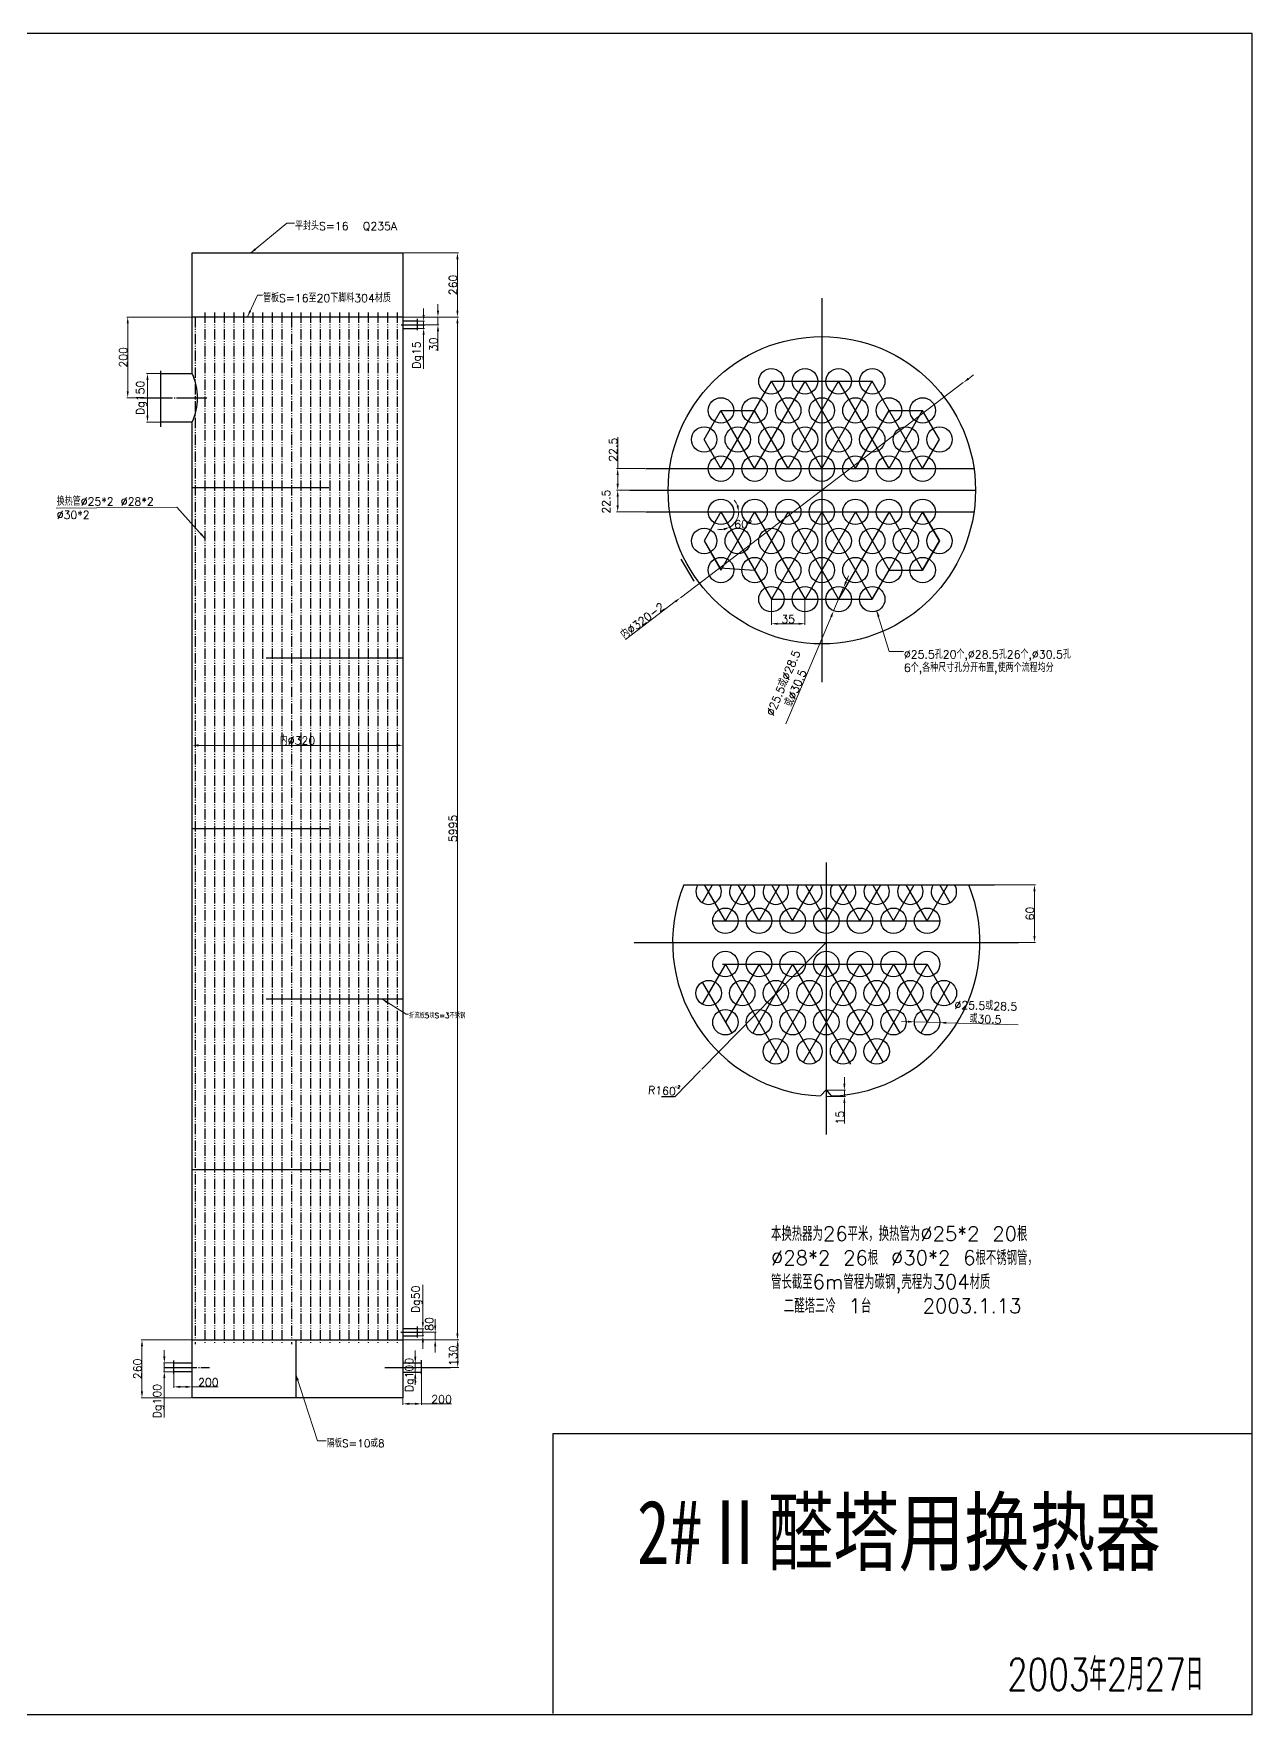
# Model space of a CAD drawing. Header units: millimetres. Extents: x 0 to 2970, y 0 to 2100.
# Drawn here: x 1448 to 2970, y 0 to 2100 of the extents above; entities that cross this region are included whole.
import ezdxf

# ---------------------------------------------------------------- set-up
doc = ezdxf.new("R2010")
doc.units = ezdxf.units.MM
for name, pattern in [('CENTER', [45, 40, -2, 1, -2]), ('CENTER2', [8, 5, -1, 1, -1]), ('DIVIDE', [21, 13, -2, 1, -2, 1, -2])]:
    doc.linetypes.add(name, pattern=pattern)
for name, color, linetype in [('1', 1, 'Continuous'), ('2', 2, 'CENTER'), ('4', 6, 'DIVIDE'), ('5', 2, 'CENTER2'), ('6', 7, 'Continuous')]:
    doc.layers.add(name, color=color, linetype=linetype)
doc.styles.add('ROMANS', font='romans.shx', dxfattribs={"width": 0.75, "height": 10, "bigfont": 'gbcbig.shx'})
doc.styles.get("Standard").update_dxf_attribs({"font": 'txt.shx', "bigfont": 'gbcbig.shx'})
doc.dimstyles.new('ISO-25', dxfattribs={"dimtxt": 10, "dimasz": 8, "dimexe": 1.25, "dimexo": 0.625, "dimtad": 1, "dimdsep": 46, "dimtxsty": 'Standard', "dimcen": 2.5, "dimclrd": 7, "dimclre": 7, "dimclrt": 7, "dimadec": 0, "dimazin": 0, "dimtfac": 1, "dimtmove": 0, "dimatfit": 3, "dimfxl": 0, "dimlwd": 13, "dimlwe": 13, "dimarcsym": 0})

# ---------------------------------------------------------------- blocks, each defined once
blk = doc.blocks.new('*D44')
at = {"layer": '1', "color": 7, "lineweight": 13}
for p, q in [((1645, 468), (1581.8, 468)), ((1583, 460), (1583, 403.5)), ((1645, 395.5), (1581.8, 395.5))]:
    blk.add_line(p, q, dxfattribs=at)
at = {"layer": '1', "color": 7}
for points in [[(1581.7, 460), (1584.3, 460), (1583, 468)], [(1581.7, 403.5), (1584.3, 403.5), (1583, 395.5)]]:
    blk.add_solid(points, dxfattribs=at)
at = {"layer": 'DEFPOINTS', "color": 0}
for p in [(1645.6, 468), (1583, 395.5), (1645.6, 395.5)]:
    blk.add_point(p, dxfattribs=at)
at = {"layer": '1', "color": 7, "insert": (1577.4, 431.7), "char_height": 10, "attachment_point": 5, "rotation": 90}
blk.add_mtext('260', dxfattribs=at)
blk = doc.blocks.new('*D27')
at = {"layer": '1', "color": 7, "lineweight": 13}
for p, q in [((1622.9, 432.8), (1622.9, 408)), ((1645.6, 432.8), (1645.6, 408)), ((1630.9, 409.2), (1637.6, 409.2)), ((1645.6, 409.2), (1678.2, 409.2))]:
    blk.add_line(p, q, dxfattribs=at)
at = {"layer": '1', "color": 7}
for points in [[(1630.9, 410.6), (1630.9, 407.9), (1622.9, 409.2)], [(1637.6, 410.6), (1637.6, 407.9), (1645.6, 409.2)]]:
    blk.add_solid(points, dxfattribs=at)
at = {"layer": 'DEFPOINTS', "color": 0}
for p in [(1622.9, 433.4), (1645.6, 433.4), (1645.6, 409.2)]:
    blk.add_point(p, dxfattribs=at)
at = {"layer": '1', "color": 7, "insert": (1665.9, 414.9), "char_height": 10, "attachment_point": 5}
blk.add_mtext('200', dxfattribs=at)
blk = doc.blocks.new('*D28')
at = {"layer": '1', "color": 7, "lineweight": 13}
for p, q in [((1610.9, 447.2), (1610.9, 455.2)), ((1622.3, 439.2), (1609.7, 439.2)), ((1622.3, 428.1), (1609.7, 428.1)), ((1610.9, 439.2), (1610.9, 428.1)), ((1610.9, 420.1), (1610.9, 370.8))]:
    blk.add_line(p, q, dxfattribs=at)
at = {"layer": '1', "color": 7}
for points in [[(1609.6, 447.2), (1612.3, 447.2), (1610.9, 439.2)], [(1609.6, 420.1), (1612.3, 420.1), (1610.9, 428.1)]]:
    blk.add_solid(points, dxfattribs=at)
at = {"layer": 'DEFPOINTS', "color": 0}
for p in [(1610.9, 428.1), (1622.9, 439.2), (1622.9, 428.1)]:
    blk.add_point(p, dxfattribs=at)
at = {"layer": '1', "color": 7, "insert": (1603.6, 391.4), "char_height": 10, "attachment_point": 5, "rotation": 90}
blk.add_mtext('Dg100', dxfattribs=at)
blk = doc.blocks.new('*D40')
at = {"layer": '1', "color": 7, "lineweight": 13}
for p, q in [((1605.6, 1675.2), (1588.6, 1675.2)), ((1589.9, 1667.2), (1589.9, 1622.5)), ((1605.6, 1614.5), (1588.6, 1614.5))]:
    blk.add_line(p, q, dxfattribs=at)
at = {"layer": '1', "color": 7}
for points in [[(1588.5, 1667.2), (1591.2, 1667.2), (1589.9, 1675.2)], [(1588.5, 1622.5), (1591.2, 1622.5), (1589.9, 1614.5)]]:
    blk.add_solid(points, dxfattribs=at)
at = {"layer": 'DEFPOINTS', "color": 0}
for p in [(1606.2, 1675.2), (1589.9, 1614.5), (1606.2, 1614.5)]:
    blk.add_point(p, dxfattribs=at)
at = {"layer": '1', "color": 7, "insert": (1582.6, 1644.9), "char_height": 10, "attachment_point": 5, "rotation": 90}
blk.add_mtext('Dg150', dxfattribs=at)
blk = doc.blocks.new('*D39')
at = {"layer": '1', "color": 7, "lineweight": 13}
for p, q in [((1645, 1745.9), (1563.9, 1745.9)), ((1565.2, 1737.9), (1565.2, 1653)), ((1605.6, 1645), (1563.9, 1645))]:
    blk.add_line(p, q, dxfattribs=at)
at = {"layer": '1', "color": 7}
for points in [[(1563.9, 1737.9), (1566.5, 1737.9), (1565.2, 1745.9)], [(1563.9, 1653), (1566.5, 1653), (1565.2, 1645)]]:
    blk.add_solid(points, dxfattribs=at)
at = {"layer": 'DEFPOINTS', "color": 0}
for p in [(1645.6, 1745.9), (1565.2, 1645), (1606.2, 1645)]:
    blk.add_point(p, dxfattribs=at)
at = {"layer": '1', "color": 7, "insert": (1559.6, 1695.5), "char_height": 10, "attachment_point": 5, "rotation": 90}
blk.add_mtext('200', dxfattribs=at)
blk = doc.blocks.new('*D38')
at = {"layer": '1', "color": 7, "lineweight": 13}
for p, q in [((1909.7, 1745.9), (1978.4, 1745.9)), ((1977.2, 1737.9), (1977.2, 476)), ((1909.3, 468), (1978.4, 468))]:
    blk.add_line(p, q, dxfattribs=at)
at = {"layer": '1', "color": 7}
for points in [[(1975.8, 1737.9), (1978.5, 1737.9), (1977.2, 1745.9)], [(1975.8, 476), (1978.5, 476), (1977.2, 468)]]:
    blk.add_solid(points, dxfattribs=at)
at = {"layer": 'DEFPOINTS', "color": 0}
for p in [(1909, 1745.9), (1908.7, 468), (1977.2, 468)]:
    blk.add_point(p, dxfattribs=at)
at = {"layer": '1', "color": 7, "insert": (1971.6, 1107), "char_height": 10, "attachment_point": 5, "rotation": 90}
blk.add_mtext('5995', dxfattribs=at)
blk = doc.blocks.new('*D26')
at = {"layer": '1', "color": 7, "lineweight": 13}
for p, q in [((1949.4, 485.6), (1949.4, 493.6)), ((1909.7, 477.6), (1950.6, 477.6)), ((1910, 468), (1950.6, 468)), ((1949.4, 477.6), (1949.4, 468)), ((1949.4, 460), (1949.4, 452))]:
    blk.add_line(p, q, dxfattribs=at)
at = {"layer": '1', "color": 7}
for points in [[(1948, 485.6), (1950.7, 485.6), (1949.4, 477.6)], [(1948, 460), (1950.7, 460), (1949.4, 468)]]:
    blk.add_solid(points, dxfattribs=at)
at = {"layer": 'DEFPOINTS', "color": 0}
for p in [(1909, 477.6), (1909.4, 468), (1949.4, 468)]:
    blk.add_point(p, dxfattribs=at)
at = {"layer": '1', "color": 7, "insert": (1942, 487.8), "char_height": 10, "attachment_point": 5, "rotation": 90}
blk.add_mtext('80', dxfattribs=at)
blk = doc.blocks.new('*D42')
at = {"layer": '1', "color": 7, "lineweight": 13}
for p, q in [((1909.3, 468), (1978.7, 468)), ((1977.5, 460), (1977.5, 441.4)), ((1909.7, 433.4), (1978.7, 433.4))]:
    blk.add_line(p, q, dxfattribs=at)
at = {"layer": '1', "color": 7}
for points in [[(1976.1, 460), (1978.8, 460), (1977.5, 468)], [(1976.1, 441.4), (1978.8, 441.4), (1977.5, 433.4)]]:
    blk.add_solid(points, dxfattribs=at)
at = {"layer": 'DEFPOINTS', "color": 0}
for p in [(1908.7, 468), (1909, 433.4), (1977.5, 433.4)]:
    blk.add_point(p, dxfattribs=at)
at = {"layer": '1', "color": 7, "insert": (1971.8, 448.2), "char_height": 10, "attachment_point": 5, "rotation": 90}
blk.add_mtext('130', dxfattribs=at)
blk = doc.blocks.new('*D43')
at = {"layer": '1', "color": 7, "lineweight": 13}
for p, q in [((1909, 427), (1909, 386.8)), ((1932.1, 427), (1932.1, 386.8)), ((1917, 388), (1924.1, 388)), ((1969.6, 388), (1932.1, 388))]:
    blk.add_line(p, q, dxfattribs=at)
at = {"layer": '1', "color": 7}
for points in [[(1917, 389.4), (1917, 386.7), (1909, 388)], [(1924.1, 389.4), (1924.1, 386.7), (1932.1, 388)]]:
    blk.add_solid(points, dxfattribs=at)
at = {"layer": 'DEFPOINTS', "color": 0}
for p in [(1909, 427.6), (1932.1, 427.6), (1932.1, 388)]:
    blk.add_point(p, dxfattribs=at)
at = {"layer": '1', "color": 7, "insert": (1957.3, 393.7), "char_height": 10, "attachment_point": 5}
blk.add_mtext('200', dxfattribs=at)
blk = doc.blocks.new('*D41')
at = {"layer": '1', "color": 7, "lineweight": 13}
for p, q in [((1933.9, 489.9), (1933.9, 536.7)), ((1927.9, 481.9), (1935.2, 481.9)), ((1927.9, 472.9), (1935.2, 472.9)), ((1933.9, 472.9), (1933.9, 481.9)), ((1933.9, 464.9), (1933.9, 456.9))]:
    blk.add_line(p, q, dxfattribs=at)
at = {"layer": '1', "color": 7}
for points in [[(1932.6, 489.9), (1935.3, 489.9), (1933.9, 481.9)], [(1932.6, 464.9), (1935.3, 464.9), (1933.9, 472.9)]]:
    blk.add_solid(points, dxfattribs=at)
at = {"layer": 'DEFPOINTS', "color": 0}
for p in [(1927.3, 481.9), (1927.3, 472.9), (1933.9, 472.9)]:
    blk.add_point(p, dxfattribs=at)
at = {"layer": '1', "color": 7, "insert": (1926.6, 518.6), "char_height": 10, "attachment_point": 5, "rotation": 90}
blk.add_mtext('Dg50', dxfattribs=at)
blk = doc.blocks.new('*D32')
at = {"layer": '6', "color": 7, "linetype": 'Continuous', "lineweight": 13}
for p, q in [((2609.2, 1663.9), (2255.7, 1395.1)), ((2615.5, 1668.7), (2621.9, 1673.5)), ((2187.3, 1343.1), (2249.3, 1390.3))]:
    blk.add_line(p, q, dxfattribs=at)
at = {"layer": '6', "color": 7, "linetype": 'Continuous'}
for points in [[(2614.7, 1669.8), (2616.3, 1667.6), (2609.2, 1663.9)], [(2248.5, 1391.3), (2250.1, 1389.2), (2255.7, 1395.1)]]:
    blk.add_solid(points, dxfattribs=at)
at = {"layer": 'DEFPOINTS', "color": 0, "linetype": 'Continuous'}
for p in [(2609.2, 1663.9), (2255.7, 1395.1)]:
    blk.add_point(p, dxfattribs=at)
at = {"layer": '6', "color": 7, "linetype": 'Continuous', "insert": (2208.4, 1366.6), "char_height": 10, "attachment_point": 5, "rotation": 37.2477}
blk.add_mtext('内%%c320-2', dxfattribs=at)
blk = doc.blocks.new('*D33')
at = {"layer": '6', "color": 7, "linetype": 'Continuous', "lineweight": 13}
for start, end in [(20.8113, 41.6226), (300, 0), (258.3774, 279.1887)]:
    blk.add_arc((2306.4, 1502.5), 22.1, start, end, dxfattribs=at)
at = {"layer": '6', "color": 7, "linetype": 'Continuous'}
for points in [[(2328.4, 1510.6), (2325.8, 1510.1), (2328.6, 1502.5)], [(2309.5, 1481.9), (2310.4, 1479.4), (2317.5, 1483.3)]]:
    blk.add_solid(points, dxfattribs=at)
at = {"layer": 'DEFPOINTS', "color": 0, "linetype": 'Continuous'}
for p in [(2212.1, 1502.5), (2306.4, 1502.5), (2622.5, 1502.5), (2323.4, 1488.2), (2369.4, 1393.4)]:
    blk.add_point(p, dxfattribs=at)
at = {"layer": '6', "color": 7, "linetype": 'Continuous', "insert": (2334.2, 1487), "char_height": 10, "attachment_point": 5}
blk.add_mtext('60°', dxfattribs=at)
blk = doc.blocks.new('*D25')
at = {"layer": '1', "color": 7, "lineweight": 13}
for p, q in [((1910.4, 1745.9), (1954.1, 1745.9)), ((1952.8, 1753.9), (1952.8, 1761.9)), ((1952.8, 1745.9), (1952.8, 1736)), ((1909.7, 1736), (1954.1, 1736)), ((1952.8, 1728), (1952.8, 1703.7))]:
    blk.add_line(p, q, dxfattribs=at)
at = {"layer": '1', "color": 7}
for points in [[(1951.5, 1753.9), (1954.2, 1753.9), (1952.8, 1745.9)], [(1951.5, 1728), (1954.2, 1728), (1952.8, 1736)]]:
    blk.add_solid(points, dxfattribs=at)
at = {"layer": 'DEFPOINTS', "color": 0}
for p in [(1909.8, 1745.9), (1909, 1736), (1952.8, 1736)]:
    blk.add_point(p, dxfattribs=at)
at = {"layer": '1', "color": 7, "insert": (1947.2, 1711.8), "char_height": 10, "attachment_point": 5, "rotation": 90}
blk.add_mtext('30', dxfattribs=at)
blk = doc.blocks.new('*D37')
at = {"layer": '1', "color": 7, "lineweight": 13}
for p, q in [((1909.7, 1826.1), (1978.4, 1826.1)), ((1977.2, 1818.1), (1977.2, 1753.9)), ((1909.7, 1745.9), (1978.4, 1745.9))]:
    blk.add_line(p, q, dxfattribs=at)
at = {"layer": '1', "color": 7}
for points in [[(1975.8, 1818.1), (1978.5, 1818.1), (1977.2, 1826.1)], [(1975.8, 1753.9), (1978.5, 1753.9), (1977.2, 1745.9)]]:
    blk.add_solid(points, dxfattribs=at)
at = {"layer": 'DEFPOINTS', "color": 0}
for p in [(1909, 1826.1), (1909, 1745.9), (1977.2, 1745.9)]:
    blk.add_point(p, dxfattribs=at)
at = {"layer": '1', "color": 7, "insert": (1971.6, 1786), "char_height": 10, "attachment_point": 5, "rotation": 90}
blk.add_mtext('260', dxfattribs=at)
blk = doc.blocks.new('*D29')
at = {"layer": '1', "color": 7, "lineweight": 13}
for p, q in [((1934.9, 1748.6), (1934.9, 1756.6)), ((1927.9, 1740.6), (1936.2, 1740.6)), ((1927.9, 1731.7), (1936.2, 1731.7)), ((1934.9, 1740.6), (1934.9, 1731.7)), ((1934.9, 1723.7), (1934.9, 1681.1))]:
    blk.add_line(p, q, dxfattribs=at)
at = {"layer": '1', "color": 7}
for points in [[(1933.6, 1748.6), (1936.2, 1748.6), (1934.9, 1740.6)], [(1933.6, 1723.7), (1936.2, 1723.7), (1934.9, 1731.7)]]:
    blk.add_solid(points, dxfattribs=at)
at = {"layer": 'DEFPOINTS', "color": 0}
for p in [(1927.3, 1740.6), (1927.3, 1731.7), (1934.9, 1731.7)]:
    blk.add_point(p, dxfattribs=at)
at = {"layer": '1', "color": 7, "insert": (1927.6, 1698.4), "char_height": 10, "attachment_point": 5, "rotation": 90}
blk.add_mtext('Dg15', dxfattribs=at)
blk = doc.blocks.new('*D31')
at = {"layer": '6', "color": 7, "linetype": 'Continuous', "lineweight": 13}
for p, q in [((2209.8, 1529.5), (2176.1, 1529.5)), ((2177.4, 1510.5), (2177.4, 1521.5)), ((2211.4, 1502.5), (2176.1, 1502.5))]:
    blk.add_line(p, q, dxfattribs=at)
at = {"layer": '6', "color": 7, "linetype": 'Continuous'}
for points in [[(2176, 1521.5), (2178.7, 1521.5), (2177.4, 1529.5)], [(2176, 1510.5), (2178.7, 1510.5), (2177.4, 1502.5)]]:
    blk.add_solid(points, dxfattribs=at)
at = {"layer": 'DEFPOINTS', "color": 0, "linetype": 'Continuous'}
for p in [(2177.4, 1529.5), (2210.4, 1529.5), (2212.1, 1502.5)]:
    blk.add_point(p, dxfattribs=at)
at = {"layer": '6', "color": 7, "linetype": 'Continuous', "insert": (2162.9, 1515.2), "char_height": 10, "attachment_point": 5, "rotation": 90}
blk.add_mtext('22.5', dxfattribs=at)
blk = doc.blocks.new('*D30')
at = {"layer": '6', "color": 7, "linetype": 'Continuous', "lineweight": 13}
for p, q in [((2177.4, 1556.5), (2177.4, 1595.7)), ((2211.4, 1556.5), (2176.1, 1556.5)), ((2177.4, 1537.5), (2177.4, 1548.5)), ((2209.8, 1529.5), (2176.1, 1529.5))]:
    blk.add_line(p, q, dxfattribs=at)
at = {"layer": '6', "color": 7, "linetype": 'Continuous'}
for points in [[(2176, 1548.5), (2178.7, 1548.5), (2177.4, 1556.5)], [(2176, 1537.5), (2178.7, 1537.5), (2177.4, 1529.5)]]:
    blk.add_solid(points, dxfattribs=at)
at = {"layer": 'DEFPOINTS', "color": 0, "linetype": 'Continuous'}
for p in [(2177.4, 1556.5), (2212.1, 1556.5), (2210.4, 1529.5)]:
    blk.add_point(p, dxfattribs=at)
at = {"layer": '6', "color": 7, "linetype": 'Continuous', "insert": (2171.8, 1580.1), "char_height": 10, "attachment_point": 5, "rotation": 90}
blk.add_mtext('22.5', dxfattribs=at)
blk = doc.blocks.new('*D35')
at = {"layer": '6', "color": 7, "linetype": 'ByBlock', "lineweight": 13}
for p, q in [((2438.6, 1036.5), (2699.4, 1036.5)), ((2698.1, 1028.5), (2698.1, 972.5)), ((2438.6, 964.5), (2699.4, 964.5))]:
    blk.add_line(p, q, dxfattribs=at)
at = {"layer": '6', "color": 7, "linetype": 'ByBlock'}
for points in [[(2696.8, 1028.5), (2699.5, 1028.5), (2698.1, 1036.5)], [(2696.8, 972.5), (2699.5, 972.5), (2698.1, 964.5)]]:
    blk.add_solid(points, dxfattribs=at)
at = {"layer": 'DEFPOINTS', "color": 0, "linetype": 'ByBlock'}
for p in [(2438, 1036.5), (2438, 964.5), (2698.1, 964.5)]:
    blk.add_point(p, dxfattribs=at)
at = {"layer": '6', "color": 7, "linetype": 'ByBlock', "insert": (2692.5, 1000.5), "char_height": 10, "attachment_point": 5, "rotation": 90}
blk.add_mtext('60', dxfattribs=at)
blk = doc.blocks.new('*D36')
at = {"layer": '6', "color": 7, "linetype": 'ByBlock', "lineweight": 13}
for p, q in [((2540.1, 865.5), (2532.1, 865.7)), ((2548.1, 865.3), (2579.9, 864.3)), ((2677.7, 861.5), (2587.9, 864.1))]:
    blk.add_line(p, q, dxfattribs=at)
at = {"layer": '6', "color": 7, "linetype": 'ByBlock'}
for points in [[(2540.2, 866.8), (2540.1, 864.2), (2548.1, 865.3)], [(2587.9, 865.4), (2587.9, 862.8), (2579.9, 864.3)]]:
    blk.add_solid(points, dxfattribs=at)
at = {"layer": 'DEFPOINTS', "color": 0, "linetype": 'ByBlock'}
for p in [(2548.1, 865.3), (2579.9, 864.3)]:
    blk.add_point(p, dxfattribs=at)
at = {"layer": '6', "color": 7, "linetype": 'ByBlock', "insert": (2637.2, 876.9), "char_height": 10, "attachment_point": 5, "rotation": 358.3191}
blk.add_mtext('%%C25.5或28.5\\P或30.5', dxfattribs=at)
blk = doc.blocks.new('*D34')
at = {"layer": '6', "color": 7, "linetype": 'Continuous', "lineweight": 13}
for p, q in [((2459.6, 1408), (2447.2, 1378.7)), ((2462.8, 1415.4), (2465.9, 1422.7)), ((2387.3, 1237.5), (2444.1, 1371.4))]:
    blk.add_line(p, q, dxfattribs=at)
at = {"layer": '6', "color": 7, "linetype": 'Continuous'}
for points in [[(2461.5, 1415.9), (2464, 1414.8), (2459.6, 1408)], [(2442.9, 1371.9), (2445.3, 1370.8), (2447.2, 1378.7)]]:
    blk.add_solid(points, dxfattribs=at)
at = {"layer": 'DEFPOINTS', "color": 0, "linetype": 'Continuous'}
for p in [(2459.6, 1408), (2447.2, 1378.7)]:
    blk.add_point(p, dxfattribs=at)
at = {"layer": '6', "color": 7, "linetype": 'Continuous', "insert": (2392.1, 1285.4), "char_height": 10, "attachment_point": 5, "rotation": 67.0105}
blk.add_mtext('%%C25.5或%%C28.5\\P或%%C30.5', dxfattribs=at)
blk = doc.blocks.new('*D47')
at = {"layer": '1', "color": 7, "linetype": 'Continuous', "lineweight": 13}
for p, q in [((2369.4, 1392.7), (2369.4, 1361.4)), ((2411.4, 1392.7), (2411.4, 1361.4)), ((2377.4, 1362.7), (2403.4, 1362.7))]:
    blk.add_line(p, q, dxfattribs=at)
at = {"layer": '1', "color": 7, "linetype": 'Continuous'}
for points in [[(2377.4, 1364), (2377.4, 1361.4), (2369.4, 1362.7)], [(2403.4, 1364), (2403.4, 1361.4), (2411.4, 1362.7)]]:
    blk.add_solid(points, dxfattribs=at)
at = {"layer": 'DEFPOINTS', "color": 0, "linetype": 'Continuous'}
for p in [(2369.4, 1393.4), (2411.4, 1393.4), (2411.4, 1362.7)]:
    blk.add_point(p, dxfattribs=at)
at = {"layer": '1', "color": 7, "linetype": 'Continuous', "insert": (2390.4, 1368.3), "char_height": 10, "attachment_point": 5}
blk.add_mtext('35', dxfattribs=at)
blk = doc.blocks.new('*D48')
at = {"layer": '1', "color": 7, "lineweight": 13}
for p, q in [((1645.7, 1218.8), (1645.7, 1209.5)), ((1908.9, 1218.8), (1908.9, 1209.5)), ((1653.7, 1210.7), (1900.9, 1210.7))]:
    blk.add_line(p, q, dxfattribs=at)
at = {"layer": '1', "color": 7}
for points in [[(1653.7, 1212.1), (1653.7, 1209.4), (1645.7, 1210.7)], [(1900.9, 1212.1), (1900.9, 1209.4), (1908.9, 1210.7)]]:
    blk.add_solid(points, dxfattribs=at)
at = {"layer": 'DEFPOINTS', "color": 0}
for p in [(1645.7, 1219.4), (1908.9, 1219.4), (1908.9, 1210.7)]:
    blk.add_point(p, dxfattribs=at)
at = {"layer": '1', "color": 7, "insert": (1777.3, 1216.6), "char_height": 10, "attachment_point": 5}
blk.add_mtext('内%%C320', dxfattribs=at)
blk = doc.blocks.new('*D49')
at = {"layer": '6', "color": 7, "linetype": 'ByBlock', "lineweight": 13}
for p, q in [((2438.6, 780), (2461.9, 780)), ((2460.6, 788), (2460.6, 796)), ((2460.6, 780), (2460.6, 771.8)), ((2438.6, 771.8), (2461.9, 771.8)), ((2460.6, 763.8), (2460.6, 738.2))]:
    blk.add_line(p, q, dxfattribs=at)
at = {"layer": '6', "color": 7, "linetype": 'ByBlock'}
for points in [[(2459.3, 788), (2462, 788), (2460.6, 780)], [(2459.3, 763.8), (2462, 763.8), (2460.6, 771.8)]]:
    blk.add_solid(points, dxfattribs=at)
at = {"layer": 'DEFPOINTS', "color": 0, "linetype": 'ByBlock'}
for p in [(2438, 780), (2438, 771.8), (2460.6, 771.8)]:
    blk.add_point(p, dxfattribs=at)
at = {"layer": '6', "color": 7, "linetype": 'ByBlock', "insert": (2455, 745.5), "char_height": 10, "attachment_point": 5, "rotation": 90}
blk.add_mtext('15', dxfattribs=at)
blk = doc.blocks.new('*D50')
at = {"layer": '2', "color": 7, "lineweight": 13}
for p, q in [((1924.5, 446.8), (1924.5, 454.8)), ((1909.7, 438.8), (1925.7, 438.8)), ((1909.7, 427.6), (1925.7, 427.6)), ((1924.5, 438.8), (1924.5, 427.6)), ((1924.5, 419.6), (1924.5, 411.6))]:
    blk.add_line(p, q, dxfattribs=at)
at = {"layer": '2', "color": 7}
for points in [[(1923.1, 446.8), (1925.8, 446.8), (1924.5, 438.8)], [(1923.1, 419.6), (1925.8, 419.6), (1924.5, 427.6)]]:
    blk.add_solid(points, dxfattribs=at)
at = {"layer": 'DEFPOINTS', "color": 0}
for p in [(1909, 438.8), (1909, 427.6), (1924.5, 427.6)]:
    blk.add_point(p, dxfattribs=at)
at = {"layer": '2', "color": 7, "insert": (1918.5, 424.1), "char_height": 10, "attachment_point": 5, "rotation": 90}
blk.add_mtext('Dg100', dxfattribs=at)

msp = doc.modelspace()

# ---------------------------------------------------------------- linework, layer by layer
for p, q in [((1927.323, 1729.652), (1927.323, 1743.518)), ((1927.323, 1740.641), (1909.049, 1740.641)), ((1909.049, 1731.708), (1927.323, 1731.708)), ((1606.207, 1678.578), (1606.207, 1608.773)), ((1606.207, 1675.227), (1645.635, 1675.227)), ((1645.635, 1614.483), (1606.207, 1614.483)), ((1927.323, 470.884), (1927.323, 484.75)), ((1775.257, 467.894), (1775.257, 395.476)), ((1927.323, 481.873), (1909.049, 481.873)), ((1909.049, 472.94), (1927.323, 472.94)), ((1622.891, 425.328), (1622.891, 442.244)), ((1932.055, 425.067), (1932.055, 442.399)), ((1622.891, 439.238), (1645.635, 439.238)), ((1645.635, 428.072), (1622.891, 428.072)), ((1932.055, 438.804), (1909.049, 438.804)), ((1909.049, 438.804), (1909.049, 427.637)), ((1909.049, 427.637), (1932.055, 427.637)), ((2970.408, 350.489), (2096.522, 350.489)), ((2096.522, 350.489), (2096.522, 1.187))]:
    msp.add_line(p, q)
msp.add_lwpolyline([(0, 0), (2970, 0), (2970, 2100), (0, 2100)], close=True)
msp.add_arc((1580.917, 1644.855), 71.491, 334.859422, 25.140578)
at = {"layer": '2'}
for p, q in [((1906.9, 1735.952), (1936.369, 1735.952)), ((1581.307, 1644.955), (1663.935, 1644.955)), ((1906.593, 477.581), (1932.062, 477.581)), ((1611.715, 433.438), (1667.442, 433.438)), ((1886.506, 433.438), (1968.594, 433.438))]:
    msp.add_line(p, q, dxfattribs=at)
at = {"layer": '2', "linetype": 'Continuous'}
for p, q in [((2369.431, 1665.601), (2495.431, 1665.601)), ((2285.431, 1592.855), (2306.431, 1629.228)), ((2306.431, 1629.228), (2348.431, 1629.228)), ((2516.431, 1629.228), (2558.431, 1629.228)), ((2306.431, 1502.482), (2285.431, 1466.109)), ((2579.431, 1466.109), (2558.431, 1502.482)), ((2285.431, 1466.109), (2304.85, 1432.475)), ((2558.431, 1429.736), (2579.431, 1466.109)), ((2304.85, 1432.475), (2348.431, 1429.736)), ((2348.431, 1429.736), (2369.431, 1393.363)), ((2495.431, 1393.363), (2516.431, 1429.736)), ((2516.431, 1429.736), (2558.431, 1429.736)), ((2369.431, 1393.363), (2495.431, 1393.363))]:
    msp.add_line(p, q, dxfattribs=at)
at = {"layer": '2', "linetype": 'ByBlock'}
for p, q in [((2431.18, 773.209), (2437.806, 780.244)), ((2437.806, 780.244), (2443.604, 773.209))]:
    msp.add_line(p, q, dxfattribs=at)
at = {"layer": '2', "linetype": 'Continuous'}
for centre, radius in [((2432.431, 1529.482), 192), ((2306.431, 1629.228), 15.9), ((2558.431, 1629.228), 15.9), ((2579.431, 1466.109), 15.9)]:
    msp.add_circle(centre, radius, dxfattribs=at)
at = {"layer": '4'}
for p, q in [((1649.644, 1745.948), (1649.644, 462.668)), ((1661.644, 1751.729), (1661.644, 1215.019)), ((1673.644, 1751.729), (1673.644, 1215.019)), ((1685.644, 1751.729), (1685.644, 1215.019)), ((1697.644, 1751.729), (1697.644, 1215.019)), ((1709.644, 1751.729), (1709.644, 1215.019)), ((1721.644, 1751.729), (1721.644, 1215.019)), ((1733.644, 1751.729), (1733.644, 1215.019)), ((1745.644, 1751.729), (1745.644, 1215.019)), ((1757.644, 1751.729), (1757.644, 1215.019)), ((1769.644, 1751.729), (1769.644, 1745.948)), ((1769.644, 1745.948), (1769.644, 462.668)), ((1781.644, 1751.729), (1781.644, 1215.019)), ((1793.644, 1751.729), (1793.644, 1215.019)), ((1805.644, 1751.729), (1805.644, 1215.019)), ((1817.644, 1751.729), (1817.644, 1215.019)), ((1829.644, 1751.729), (1829.644, 1215.019)), ((1841.644, 1751.729), (1841.644, 1215.019)), ((1853.644, 1751.729), (1853.644, 1215.019)), ((1865.644, 1751.729), (1865.644, 1215.019)), ((1877.644, 1751.729), (1877.644, 1215.019)), ((1889.644, 1751.729), (1889.644, 1215.019)), ((1901.644, 1751.729), (1901.644, 1215.019)), ((1661.644, 1215.019), (1661.644, 462.668)), ((1673.644, 1215.019), (1673.644, 462.668)), ((1685.644, 1215.019), (1685.644, 462.668)), ((1697.644, 1215.019), (1697.644, 462.668)), ((1709.644, 1215.019), (1709.644, 462.668)), ((1721.644, 1215.019), (1721.644, 462.668)), ((1733.644, 1215.019), (1733.644, 462.668)), ((1745.644, 1215.019), (1745.644, 462.668)), ((1757.644, 1215.019), (1757.644, 462.668)), ((1781.644, 1215.019), (1781.644, 462.668)), ((1793.644, 1215.019), (1793.644, 462.668)), ((1805.644, 1215.019), (1805.644, 462.668)), ((1817.644, 1215.019), (1817.644, 462.668)), ((1829.644, 1215.019), (1829.644, 462.668)), ((1841.644, 1215.019), (1841.644, 462.668)), ((1853.644, 1215.019), (1853.644, 462.668)), ((1865.644, 1215.019), (1865.644, 462.668)), ((1877.644, 1215.019), (1877.644, 462.668)), ((1889.644, 1215.019), (1889.644, 462.668)), ((1901.644, 1215.019), (1901.644, 462.668))]:
    msp.add_line(p, q, dxfattribs=at)
at = {"layer": '5', "linetype": 'Continuous'}
for p, q in [((2432.431, 1769.482), (2432.431, 1289.482)), ((2306.431, 1556.482), (2369.431, 1665.601)), ((2348.431, 1556.482), (2411.431, 1665.601)), ((2432.431, 1556.482), (2369.431, 1665.601)), ((2390.431, 1556.482), (2453.431, 1665.601)), ((2474.431, 1556.482), (2411.431, 1665.601)), ((2432.431, 1556.482), (2495.431, 1665.601)), ((2516.431, 1556.482), (2453.431, 1665.601)), ((2558.431, 1556.482), (2495.431, 1665.601)), ((2348.431, 1556.482), (2306.431, 1629.228)), ((2390.431, 1556.482), (2348.431, 1629.228)), ((2474.431, 1556.482), (2516.431, 1629.228)), ((2516.431, 1556.482), (2558.431, 1629.228)), ((2579.431, 1592.855), (2558.431, 1629.228)), ((2306.431, 1556.482), (2285.431, 1592.855)), ((2306.431, 1556.482), (2285.431, 1592.855)), ((2558.431, 1556.482), (2579.431, 1592.855)), ((2212.065, 1556.482), (2622.523, 1556.482)), ((2192.431, 1529.482), (2624.431, 1529.482)), ((2212.065, 1502.482), (2622.523, 1502.482)), ((2306.431, 1502.482), (2285.431, 1466.109)), ((2348.431, 1502.482), (2306.431, 1429.736)), ((2306.431, 1502.482), (2369.431, 1393.363)), ((2390.431, 1502.482), (2348.431, 1429.736)), ((2348.431, 1502.482), (2411.431, 1393.363)), ((2432.431, 1502.482), (2369.431, 1393.363)), ((2390.431, 1502.482), (2453.431, 1393.363)), ((2474.431, 1502.482), (2411.431, 1393.363)), ((2432.431, 1502.482), (2495.431, 1393.363)), ((2516.431, 1502.482), (2453.431, 1393.363)), ((2474.431, 1502.482), (2516.431, 1429.736)), ((2558.431, 1502.482), (2495.431, 1393.363)), ((2516.431, 1502.482), (2558.431, 1429.736)), ((2558.431, 1502.482), (2579.431, 1466.109)), ((2285.431, 1466.109), (2306.431, 1429.736)), ((2579.431, 1466.109), (2558.431, 1429.736)), ((2256.481, 1443.506), (2272.381, 1415.966))]:
    msp.add_line(p, q, dxfattribs=at)
at = {"layer": '5', "linetype": 'ByBlock'}
for p, q in [((2438.006, 1064.565), (2438.006, 724.537)), ((2260.018, 1036.537), (2648.022, 1036.537)), ((2283.056, 1014.14), (2295.987, 1036.537)), ((2312.006, 991.537), (2286.026, 1036.537)), ((2312.006, 991.537), (2337.987, 1036.537)), ((2354.006, 991.537), (2328.026, 1036.537)), ((2354.006, 991.537), (2379.987, 1036.537)), ((2396.006, 991.537), (2370.026, 1036.537)), ((2396.006, 991.537), (2421.987, 1036.537)), ((2438.006, 991.537), (2412.026, 1036.537)), ((2438.006, 991.537), (2463.987, 1036.537)), ((2480.006, 991.537), (2454.026, 1036.537)), ((2480.006, 991.537), (2505.987, 1036.537)), ((2522.006, 991.537), (2496.026, 1036.537)), ((2522.006, 991.537), (2547.987, 1036.537)), ((2564.006, 991.537), (2538.026, 1036.537)), ((2564.006, 991.537), (2589.987, 1036.537)), ((2592.956, 1014.14), (2580.026, 1036.537)), ((2312.006, 991.537), (2291.006, 1027.91)), ((2296.106, 991.537), (2579.906, 991.537)), ((2198.006, 964.537), (2678.006, 964.537)), ((2312.006, 937.537), (2283.056, 887.394)), ((2312.006, 937.537), (2291.006, 901.164)), ((2308.179, 937.537), (2564.006, 937.537)), ((2312.006, 937.537), (2382.956, 814.648)), ((2354.006, 937.537), (2312.006, 864.791)), ((2396.006, 937.537), (2346.056, 851.021)), ((2354.006, 937.537), (2424.956, 814.648)), ((2438.006, 937.537), (2367.056, 814.648)), ((2396.006, 937.537), (2468.192, 812.507)), ((2480.006, 937.537), (2409.056, 814.648)), ((2438.006, 937.537), (2508.956, 814.648)), ((2522.006, 937.537), (2451.056, 814.648)), ((2480.006, 937.537), (2529.956, 851.021)), ((2564.006, 937.537), (2493.056, 814.648)), ((2522.006, 937.537), (2564.006, 864.791)), ((2564.006, 937.537), (2592.956, 887.394)), ((2283.056, 914.934), (2319.956, 851.021)), ((2592.956, 914.934), (2556.056, 851.021))]:
    msp.add_line(p, q, dxfattribs=at)
at = {"layer": '5', "linetype": 'Continuous'}
for centre in [(2369.431, 1665.601), (2411.431, 1665.601), (2453.431, 1665.601), (2495.431, 1665.601), (2348.431, 1629.228), (2390.431, 1629.228), (2432.431, 1629.228), (2474.431, 1629.228), (2516.431, 1629.228), (2285.431, 1592.855), (2327.431, 1592.855), (2369.431, 1592.855), (2411.431, 1592.855), (2453.431, 1592.855), (2495.431, 1592.855), (2537.431, 1592.855), (2579.431, 1592.855), (2306.431, 1556.482), (2348.431, 1556.482), (2390.431, 1556.482), (2432.431, 1556.482), (2474.431, 1556.482), (2516.431, 1556.482), (2558.431, 1556.482), (2306.431, 1502.482), (2348.431, 1502.482), (2390.431, 1502.482), (2432.431, 1502.482), (2474.431, 1502.482), (2516.431, 1502.482), (2558.431, 1502.482), (2285.431, 1466.109), (2327.431, 1466.109), (2369.431, 1466.109), (2411.431, 1466.109), (2453.431, 1466.109), (2495.431, 1466.109), (2537.431, 1466.109), (2306.431, 1429.736), (2348.431, 1429.736), (2390.431, 1429.736), (2432.431, 1429.736), (2474.431, 1429.736), (2516.431, 1429.736), (2558.431, 1429.736), (2369.431, 1393.363), (2411.431, 1393.363), (2453.431, 1393.363), (2495.431, 1393.363)]:
    msp.add_circle(centre, 15.9, dxfattribs=at)
at = {"layer": '5', "linetype": 'ByBlock'}
for centre in [(2312.006, 991.537), (2354.006, 991.537), (2396.006, 991.537), (2438.006, 991.537), (2480.006, 991.537), (2522.006, 991.537), (2564.006, 991.537), (2312.006, 937.537), (2354.006, 937.537), (2396.006, 937.537), (2438.006, 937.537), (2480.006, 937.537), (2522.006, 937.537), (2564.006, 937.537), (2291.006, 901.164), (2333.006, 901.164), (2375.006, 901.164), (2417.006, 901.164), (2459.006, 901.164), (2501.006, 901.164), (2543.006, 901.164), (2585.006, 901.164), (2312.006, 864.791), (2354.006, 864.791), (2396.006, 864.791), (2438.006, 864.791), (2480.006, 864.791), (2522.006, 864.791), (2564.006, 864.791), (2375.006, 828.418), (2417.006, 828.418), (2459.006, 828.418), (2501.006, 828.418)]:
    msp.add_circle(centre, 15.9, dxfattribs=at)
for centre, radius, start, end in [((2438.006, 964.537), 192, 157.975687, 267.812664), ((2291.006, 1027.91), 15.9, 147.140938, 32.859062), ((2333.006, 1027.91), 15.9, 147.140938, 32.859062), ((2375.006, 1027.91), 15.9, 147.140938, 32.859062), ((2417.006, 1027.91), 15.9, 147.140938, 32.859062), ((2459.006, 1027.91), 15.9, 147.140938, 32.859062), ((2438.006, 964.537), 192, 271.812217, 22.024313), ((2501.006, 1027.91), 15.9, 147.140938, 32.859062), ((2543.006, 1027.91), 15.9, 147.140938, 32.859062), ((2585.006, 1027.91), 15.9, 147.140938, 32.859062)]:
    msp.add_arc(centre, radius, start, end, dxfattribs=at)
msp.add_solid([(2279.96, 804.371), (2280.674, 803.67), (2282.419, 806.161)], dxfattribs=at)
at = {"layer": '6'}
for p, q in [((1645.635, 1826.061), (1909.049, 1826.061)), ((1645.635, 1675.227), (1645.635, 1826.061)), ((1909.049, 1826.061), (1909.049, 395.476)), ((1645.635, 1745.948), (1909.049, 1745.948)), ((1645.635, 395.476), (1645.635, 1614.483)), ((1645.635, 1532.948), (1816.649, 1532.948)), ((1738.035, 1319.948), (1909.049, 1319.948)), ((1645.635, 1106.948), (1816.649, 1106.948)), ((1738.035, 893.948), (1909.049, 893.948)), ((1645.635, 680.948), (1816.649, 680.948)), ((1645.635, 467.959), (1908.662, 467.959)), ((1909.049, 395.476), (1645.635, 395.476))]:
    msp.add_line(p, q, dxfattribs=at)
at = {"layer": '6', "linetype": 'ByBlock'}
for p, q in [((2438.006, 964.537), (2282.419, 806.161)), ((2248.583, 771.718), (2280.317, 804.021)), ((2248.449, 771.718), (2232.033, 771.718))]:
    msp.add_line(p, q, dxfattribs=at)

# ---------------------------------------------------------------- texts
at = {"insert": (2201.433, 267.755), "char_height": 80, "attachment_point": 1, "style": 'ROMANS'}
msp.add_mtext('{\\f宋体|b0|i0|c134|p2;2#Ⅱ醛塔用换热器}', dxfattribs=at)
at = {"insert": (2664.011, 69.948), "char_height": 40, "width": 452.1594, "attachment_point": 1, "style": 'ROMANS'}
msp.add_mtext('2003年2月27日', dxfattribs=at)
at = {"layer": '1', "color": 7, "width": 1136.72556}
for s, insert, char_height, attachment_point in [('平封头S=16  Q235A', (1774.205, 1864.561), 10, 1), ('管板S=16至20下脚料304材质', (1734.257, 1774.559), 10, 1), ('换热管%%C25*2 %%C28*2\\P%%C30*2 ', (1476.458, 1507), 10, 4), ('%%C25.5孔20个,%%C28.5孔26个,%%C30.5孔\\P6个,各种尺寸孔分开布置,使两个流程均分', (2534.992, 1329.36), 10, 1), ('折流板5块S=3不锈钢', (1916.56, 876.405), 6.6, 1), ('本换热器为26平米，换热管为%%C25*2 20根\\P%%C28*2 26根 %%C30*2 6根不锈钢管，\\P管长截至6m管程为碳钢,壳程为304材质 \\P 二醛塔三冷 1台    2003.1.13', (2368.984, 609.465), 18, 1), ('隔板S=10或8', (1813.758, 343.355), 9.6, 1)]:
    msp.add_mtext(s, dxfattribs=dict(at, insert=insert, char_height=char_height, attachment_point=attachment_point))
at = {"layer": '6', "linetype": 'ByBlock', "style": 'ROMANS', "width": 0.75}
msp.add_text('-2', height=4, rotation=354.809248, dxfattribs=at).set_placement((2248.318, 782.316))
at = {"layer": '6', "linetype": 'ByBlock', "insert": (2232.734, 779.277), "char_height": 10, "attachment_point": 5, "rotation": 357}
msp.add_mtext('R160', dxfattribs=at)

# ---------------------------------------------------------------- dimensions: what is measured, and where the dimension line sits
at = {"layer": '1'}
for base, p1, p2, text, picture, middle in [((1977.176, 1745.948), (1909.049, 1826.061), (1909.049, 1745.948), '260', '*D37', (1971.551, 1786.004)), ((1565.2, 1644.955), (1645.635, 1745.948), (1606.207, 1644.955), '200', '*D39', (1559.575, 1695.452)), ((1977.176, 467.959), (1909.049, 1745.948), (1908.662, 467.959), '5995', '*D38', (1971.551, 1106.953)), ((1952.838, 1735.952), (1909.799, 1745.948), (1909.049, 1735.952), '30', '*D25', (1947.213, 1711.827)), ((1934.902, 1731.708), (1927.323, 1740.641), (1927.323, 1731.708), 'Dg15', '*D29', (1927.611, 1698.416)), ((1589.879, 1614.483), (1606.207, 1675.227), (1606.207, 1614.483), 'Dg150', '*D40', (1582.587, 1644.855)), ((1583.01, 395.476), (1645.635, 467.959), (1645.635, 395.476), '260', '*D44', (1577.385, 431.717)), ((1610.942, 428.072), (1622.891, 439.238), (1622.891, 428.072), 'Dg100', '*D28', (1603.65, 391.447))]:
    dim = msp.add_linear_dim(base=base, p1=p1, p2=p2, angle=90, text=text, dimstyle='ISO-25', dxfattribs=at)
    dim.commit()
    dim.dimension.update_dxf_attribs({"geometry": picture, "text_midpoint": middle})
at = {"layer": '1', "linetype": 'Continuous'}
dim = msp.add_linear_dim(base=(2411.431, 1362.69), p1=(2369.431, 1393.363), p2=(2411.431, 1393.363), text='35', dimstyle='ISO-25', dxfattribs=at)
dim.commit()
dim.dimension.update_dxf_attribs({"geometry": '*D47', "text_midpoint": (2390.431, 1368.315)})
at = {"layer": '1'}
for base, p1, p2, text, picture, middle in [((1908.912, 1210.748), (1645.656, 1219.401), (1908.912, 1219.401), '内%%C320', '*D48', (1777.284, 1216.649)), ((1645.635, 409.246), (1622.891, 433.438), (1645.635, 433.438), '200', '*D27', (1665.927, 414.871))]:
    dim = msp.add_linear_dim(base=base, p1=p1, p2=p2, text=text, dimstyle='ISO-25', dxfattribs=at)
    dim.commit()
    dim.dimension.update_dxf_attribs({"geometry": picture, "text_midpoint": middle})
for base, p1, p2, text, picture, middle in [((1933.923, 472.94), (1927.323, 481.873), (1927.323, 472.94), 'Dg50', '*D41', (1933.923, 518.623)), ((1977.462, 433.438), (1908.662, 467.959), (1909.049, 433.438), '130', '*D42', (1977.462, 448.159))]:
    dim = msp.add_linear_dim(base=base, p1=p1, p2=p2, angle=90, text=text, dimstyle='ISO-25', dxfattribs=at)
    dim.commit()
    dim.dimension.update_dxf_attribs({"geometry": picture, "text_midpoint": middle, "dimtype": 160})
dim = msp.add_linear_dim(base=(1949.373, 467.959), p1=(1909.049, 477.581), p2=(1909.412, 467.959), angle=90, text='80', dimstyle='ISO-25', override={"dimtmove": 1}, dxfattribs=at)
dim.commit()
dim.dimension.update_dxf_attribs({"geometry": '*D26', "text_midpoint": (1947.655, 487.836), "dimtype": 160})
dim = msp.add_linear_dim(base=(1932.055, 388.028), p1=(1909.049, 427.637), p2=(1932.055, 427.637), text='200', dimstyle='ISO-25', override={"dimtmove": 1}, dxfattribs=at)
dim.commit()
dim.dimension.update_dxf_attribs({"geometry": '*D43', "text_midpoint": (1957.275, 386.704), "dimtype": 160})
at = {"layer": '2'}
dim = msp.add_linear_dim(base=(1924.477, 427.637), p1=(1909.049, 438.804), p2=(1909.049, 427.637), angle=90, text='Dg100', dimstyle='ISO-25', override={"dimtmove": 1}, dxfattribs=at)
dim.commit()
dim.dimension.update_dxf_attribs({"geometry": '*D50', "text_midpoint": (1925.765, 424.061), "dimtype": 160})
at = {"layer": '6', "linetype": 'Continuous'}
dim = msp.add_diameter_dim_2p(p1=(2609.161, 1663.859), p2=(2255.702, 1395.105), text='内%%c320-2', dimstyle='ISO-25', dxfattribs=at)
dim.commit()
dim.dimension.update_dxf_attribs({"geometry": '*D32', "text_midpoint": (2212.02, 1361.892), "dimtype": 163})
dim = msp.add_linear_dim(base=(2177.381, 1556.482), p1=(2210.417, 1529.482), p2=(2212.065, 1556.482), angle=90, text='22.5', dimstyle='ISO-25', dxfattribs=at)
dim.commit()
dim.dimension.update_dxf_attribs({"geometry": '*D30', "text_midpoint": (2171.756, 1580.107)})
dim = msp.add_linear_dim(base=(2177.381, 1529.482), p1=(2212.065, 1502.482), p2=(2210.417, 1529.482), angle=90, text='22.5', dimstyle='ISO-25', override={"dimtmove": 2}, dxfattribs=at)
dim.commit()
dim.dimension.update_dxf_attribs({"geometry": '*D31', "text_midpoint": (2162.868, 1515.201), "dimtype": 160})
dim = msp.add_angular_dim_2l(base=(2323.396, 1488.247), line1=((2306.431, 1502.482), (2369.431, 1393.363)), line2=((2212.065, 1502.482), (2622.523, 1502.482)), dimstyle='ISO-25', override={"dimtmove": 1}, dxfattribs=at)
dim.commit()
dim.dimension.update_dxf_attribs({"geometry": '*D33', "text_midpoint": (2334.171, 1486.971), "dimtype": 162})
dim = msp.add_diameter_dim_2p(p1=(2459.641, 1408), p2=(2447.221, 1378.726), text='%%C25.5或%%C28.5\\P或%%C30.5', dimstyle='ISO-25', override={"dimtad": 3, "dimtmove": 1}, dxfattribs=at)
dim.commit()
dim.dimension.update_dxf_attribs({"geometry": '*D34', "text_midpoint": (2405.244, 1279.783), "dimtype": 163})
at = {"layer": '6', "linetype": 'ByBlock'}
dim = msp.add_linear_dim(base=(2698.143, 964.537), p1=(2438.006, 1036.537), p2=(2438.006, 964.537), angle=90, text='60', dimstyle='ISO-25', dxfattribs=at)
dim.commit()
dim.dimension.update_dxf_attribs({"geometry": '*D35', "text_midpoint": (2692.518, 1000.537)})
dim = msp.add_diameter_dim_2p(p1=(2548.113, 865.257), p2=(2579.9, 864.325), text='%%C25.5或28.5\\P或30.5', dimstyle='ISO-25', dxfattribs=at)
dim.commit()
dim.dimension.update_dxf_attribs({"geometry": '*D36', "text_midpoint": (2637.226, 876.938)})
dim = msp.add_linear_dim(base=(2460.618, 771.834), p1=(2438.006, 780.001), p2=(2438.006, 771.834), angle=90, text='15', dimstyle='ISO-25', dxfattribs=at)
dim.commit()
dim.dimension.update_dxf_attribs({"geometry": '*D49', "text_midpoint": (2460.618, 745.484), "dimtype": 160})

# ---------------------------------------------------------------- leaders
at = {"layer": '1', "annotation_type": 0, "has_hookline": 1, "hookline_direction": 0}
for points, text_width in [([(1718.615, 1825.565), (1763.834, 1863.061), (1773.58, 1863.061)], 124.62), ([(1714.926, 1746.322), (1727.189, 1773.059), (1733.632, 1773.059)], 140.466), ([(1662.013, 1468.926), (1626.654, 1508.5), (1475.833, 1507)], 128.064), ([(1882.573, 893.934), (1913.041, 874.905), (1915.935, 874.905)], 59.667)]:
    msp.add_leader(points, dimstyle='ISO-25', override={"dimgap": 0.625, "dimtad": 0}, dxfattribs=dict(at, text_width=text_width))
at = {"layer": '1', "color": 7, "annotation_type": 0, "has_hookline": 1, "hookline_direction": 0, "text_width": 60.012}
msp.add_leader([(1775.235, 424.897), (1802.432, 341.855), (1813.133, 341.855)], dimstyle='ISO-25', override={"dimgap": 0.625, "dimtad": 0}, dxfattribs=at)
at = {"layer": '2', "linetype": 'Continuous', "annotation_type": 0, "has_hookline": 1, "hookline_direction": 0, "text_width": 213.064}
msp.add_leader([(2500.958, 1379.415), (2516.768, 1327.86), (2534.367, 1327.86)], dimstyle='ISO-25', override={"dimgap": 0.625, "dimtad": 0}, dxfattribs=at)

doc.saveas('drawing.dxf')
